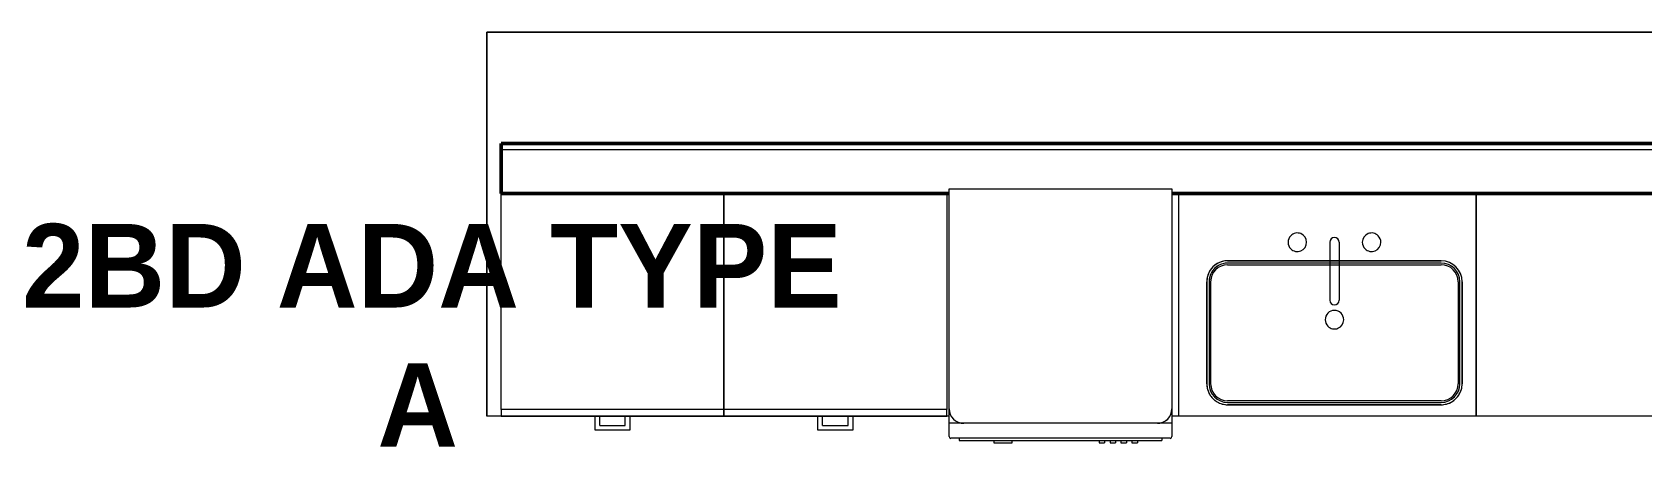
# Model space of a CAD drawing. Header units: inches. Extents: x -4235 to -464, y 9706 to 12338.
# Drawn here: x -2348.4 to -2175.1, y 11915.7 to 11960.4 of the extents above; entities that cross this region are included whole.
import ezdxf

# ---------------------------------------------------------------- set-up
doc = ezdxf.new("R2010")
doc.units = ezdxf.units.IN
doc.header["$MEASUREMENT"] = 0
for name, color, linetype, lineweight in [('0-1', 7, 'Continuous', 5), ('0-2', 10, 'Continuous', 9), ('A-AREA-IDEN', 2, 'Continuous', 9), ('A-WALL-1', 7, 'Continuous', 50), ('A-WALL-2', 250, 'Continuous', 13), ('A-WALL-3', 10, 'Continuous', 9), ('A-WALL-5', 113, 'Continuous', 9), ('P-SANR-FIXT-1', 10, 'Continuous', 9), ('P-SANR-FIXT-2', 254, 'Continuous', 9), ('Q-CASE-2', 10, 'Continuous', 9), ('Q-SPCQ-1', 10, 'Continuous', 9)]:
    doc.layers.add(name, color=color, linetype=linetype, lineweight=lineweight)
doc.styles.add('Century Gothic_B', font='GOTHICB.TTF', dxfattribs={"height": 9})

# ---------------------------------------------------------------- blocks, each defined once
blk = doc.blocks.new('Sink Kitchen-Single - 30_ x 21_-V12-BACKGROUND - RCP - 1ST FLOOR')
at = {"layer": 'P-SANR-FIXT-1'}
for p, q in [((0.12, 6.09), (-10.88, 6.09)), ((0.12, 6.34), (0.12, 6.09)), ((1.12, 6.34), (1.12, 6.09)), ((12.12, 6.09), (1.12, 6.09)), ((-12.88, 4.09), (-12.88, -6.91)), ((14.12, -6.91), (14.12, 4.09)), ((-10.88, -8.91), (12.12, -8.91))]:
    blk.add_line(p, q, dxfattribs=at)
at = {"layer": 'P-SANR-FIXT-2'}
for p, q in [((0.12, 8.34), (0.12, 6.34)), ((1.12, 8.34), (1.12, 6.34)), ((0.12, 6.09), (0.12, 2.09)), ((1.12, 6.09), (1.12, 2.09))]:
    blk.add_line(p, q, dxfattribs=at)
for centre, radius, start, end in [((-3.38, 8.34), 1, 135, 180), ((-3.38, 8.34), 1, 360, 135), ((0.62, 8.34), 0.5, 360, 180), ((4.62, 8.34), 1, 45, 180), ((4.62, 8.34), 1, 360, 45), ((-3.38, 8.34), 1, 180, 225), ((-3.38, 8.34), 1, 225, 0), ((4.62, 8.34), 1, 180, 225), ((4.62, 8.34), 1, 225, 0), ((-10.88, 4.09), 2, 90, 150), ((12.12, 4.09), 2, 360, 90), ((-10.88, 4.09), 2, 150, 180), ((0.62, 2.09), 0.5, 180, 0), ((0.62, 0), 1, 90, 180), ((0.62, 0), 1, 360, 90), ((0.62, 0), 1, 180, 225), ((0.62, 0), 1, 225, 0), ((-10.88, -6.91), 2, 180, 270), ((12.12, -6.91), 2, 270, 0)]:
    blk.add_arc(centre, radius, start, end, dxfattribs=at)
blk = doc.blocks.new('DishwasherADA_15404 - 32_ counter-2812280-BACKGROUND - RCP - 1ST FLOOR')
at = {"layer": 'Q-SPCQ-1'}
for p, q in [((0, 24), (23.68, 24)), ((0, 0), (0, 24)), ((23.68, 24), (25.25, 24)), ((25.25, 24), (26.68, 24)), ((25.25, 24), (25.25, 22.43)), ((26.87, 23.8), (26.87, 0.2)), ((26.87, 22.91), (27.12, 22.91)), ((27.12, 21.39), (27.12, 22.91)), ((25.25, 22.43), (25.25, 1.57)), ((27.12, 20.19), (27.12, 21.39)), ((27.12, 20.28), (27.37, 20.28)), ((27.12, 3.81), (27.12, 20.19)), ((27.12, 19.69), (27.37, 19.69)), ((27.12, 19.1), (27.37, 19.1)), ((27.37, 19.69), (27.37, 20.28)), ((27.37, 18.51), (27.37, 19.1)), ((27.12, 18.51), (27.37, 18.51)), ((27.12, 17.92), (27.37, 17.92)), ((27.37, 17.33), (27.37, 17.92)), ((27.12, 17.33), (27.37, 17.33)), ((27.12, 16.74), (27.37, 16.74)), ((27.12, 16.15), (27.37, 16.15)), ((27.37, 16.15), (27.37, 16.74)), ((27.37, 6.79), (27.12, 6.79)), ((27.37, 5.81), (27.37, 6.79)), ((27.37, 4.82), (27.37, 5.81)), ((27.12, 4.82), (27.37, 4.82)), ((27.12, 2.61), (27.12, 3.81)), ((27.12, 1.09), (27.12, 2.61)), ((23.68, 0), (0, 0)), ((25.25, 1.57), (25.25, 0)), ((26.87, 1.09), (27.12, 1.09)), ((25.25, 0), (23.68, 0)), ((26.68, 0), (25.25, 0))]:
    blk.add_line(p, q, dxfattribs=at)
for centre, radius, start, end in [((23.68, 22.43), 1.57, 360, 90), ((23.68, 22.43), 1.57, 32.077, 42.3359), ((23.68, 22.43), 1.57, 17.8182, 27.5266), ((23.68, 22.43), 1.57, 360, 13.1963), ((26.68, 23.8), 0.197, 360, 90), ((23.68, 1.57), 1.57, 270, 360), ((23.68, 1.57), 1.57, 317.6641, 327.923), ((23.68, 1.57), 1.57, 332.4734, 342.1818), ((23.68, 1.57), 1.57, 346.8037, 360), ((26.68, 0.2), 0.197, 270, 360), ((26.68, 0.2), 0.197, 270, 345)]:
    blk.add_arc(centre, radius, start, end, dxfattribs=at)
blk = doc.blocks.new('Vanity Cabinet-Double Door-ADA - 33_ ADA-2763631-BACKGROUND - RCP - 1ST FLOOR')
at = {"layer": 'Q-CASE-2'}
for p, q in [((-15.26, -24), (-15.26, 0)), ((-15.26, 0), (16.74, 0)), ((16.74, 0), (16.74, -24)), ((16.74, -24), (-15.26, -24))]:
    blk.add_line(p, q, dxfattribs=at)
blk = doc.blocks.new('Base Cabinet 3 Drawer 230 - Base Cabinet 3 Drawer 230 24_ ADA-2554967-BACKGROUND - RCP - 1ST FLOOR')
at = {"layer": 'Q-CASE-2'}
for p, q in [((-11.26, -23.25), (-11.26, 0)), ((-11.26, 0), (12.74, 0)), ((12.74, 0), (12.74, -23.25)), ((-11.26, -23.25), (-11.26, -24)), ((12.74, -23.25), (-11.26, -23.25)), ((-11.26, -24), (12.74, -24)), ((-0.64, -24), (-1.14, -24)), ((-1.14, -25.5), (-1.14, -24)), ((-0.64, -25), (-0.64, -24)), ((2.11, -25), (2.11, -24)), ((2.11, -24), (2.61, -24)), ((2.61, -24), (2.61, -25.5)), ((12.74, -24), (12.74, -23.25)), ((2.61, -25.5), (-1.14, -25.5)), ((-0.64, -25), (2.11, -25))]:
    blk.add_line(p, q, dxfattribs=at)
blk = doc.blocks.new('CTR - 1st Phase - Unit Layouts_rvt-1-BACKGROUND - RCP - 1ST FLOOR')
at = {"layer": 'A-WALL-1'}
for p, q in [((-2297.95, 11942.98), (-2297.95, 11948.35)), ((-2297.95, 11948.35), (-2142.95, 11948.35)), ((-2249.7, 11942.98), (-2297.95, 11942.98)), ((-2142.95, 11942.98), (-2225.7, 11942.98))]:
    blk.add_line(p, q, dxfattribs=at)
at = {"layer": 'A-WALL-2'}
blk.add_line((-2297.95, 11947.73), (-2142.95, 11947.73), dxfattribs=at)
at = {"layer": 'A-WALL-3'}
for p, q in [((-2297.95, 11948.35), (-2297.95, 11942.98)), ((-2297.95, 11948.35), (-2142.95, 11948.35)), ((-2249.7, 11942.98), (-2297.95, 11942.98)), ((-2142.95, 11942.98), (-2225.7, 11942.98))]:
    blk.add_line(p, q, dxfattribs=at)
at = {"layer": 'A-WALL-5'}
for p, q in [((-2299.47, 11918.98), (-2299.47, 11960.35)), ((-2299.47, 11960.35), (-2141.45, 11960.35)), ((-2141.45, 11960.35), (-2299.47, 11960.35)), ((-2299.47, 11960.35), (-2299.47, 11918.98)), ((-2219.7, 11935.73), (-2196.7, 11935.73)), ((-2196.7, 11935.73), (-2219.7, 11935.73)), ((-2196.7, 11935.48), (-2219.7, 11935.48)), ((-2219.7, 11935.3), (-2196.7, 11935.3)), ((-2221.95, 11922.48), (-2221.95, 11933.48)), ((-2221.95, 11933.48), (-2221.95, 11922.48)), ((-2221.7, 11933.48), (-2221.7, 11922.48)), ((-2221.52, 11922.48), (-2221.52, 11933.48)), ((-2194.87, 11933.48), (-2194.87, 11922.48)), ((-2194.7, 11922.48), (-2194.7, 11933.48)), ((-2194.45, 11933.48), (-2194.45, 11922.48)), ((-2194.45, 11922.48), (-2194.45, 11933.48)), ((-2196.7, 11920.65), (-2219.7, 11920.65)), ((-2219.7, 11920.48), (-2196.7, 11920.48)), ((-2196.7, 11920.23), (-2219.7, 11920.23)), ((-2219.7, 11920.23), (-2196.7, 11920.23)), ((-2287.82, 11918.98), (-2299.47, 11918.98)), ((-2287.82, 11918.98), (-2299.47, 11918.98)), ((-2287.32, 11918.98), (-2287.82, 11918.98)), ((-2284.57, 11918.98), (-2287.32, 11918.98)), ((-2284.57, 11918.98), (-2287.32, 11918.98)), ((-2284.07, 11918.98), (-2284.57, 11918.98)), ((-2263.82, 11918.98), (-2284.07, 11918.98)), ((-2263.82, 11918.98), (-2284.07, 11918.98)), ((-2263.32, 11918.98), (-2263.82, 11918.98)), ((-2260.57, 11918.98), (-2263.32, 11918.98)), ((-2260.57, 11918.98), (-2263.32, 11918.98)), ((-2260.07, 11918.98), (-2260.57, 11918.98)), ((-2249.7, 11918.98), (-2260.07, 11918.98)), ((-2249.7, 11918.98), (-2260.07, 11918.98)), ((-2153.82, 11918.98), (-2225.7, 11918.98)), ((-2223.2, 11918.98), (-2225.7, 11918.98)), ((-2193.2, 11918.98), (-2223.2, 11918.98)), ((-2153.82, 11918.98), (-2193.2, 11918.98))]:
    blk.add_line(p, q, dxfattribs=at)
for centre, radius, start, end in [((-2219.7, 11933.48), 2.25, 90, 180), ((-2219.7, 11933.48), 2, 90, 180), ((-2219.7, 11933.48), 2.25, 90, 150), ((-2219.7, 11933.48), 1.83, 90, 180), ((-2196.7, 11933.48), 2.25, 360, 90), ((-2196.7, 11933.48), 2.25, 360, 90), ((-2196.7, 11933.48), 2, 360, 90), ((-2196.7, 11933.48), 1.83, 360, 90), ((-2219.7, 11933.48), 2.25, 165, 180), ((-2219.7, 11933.48), 2.25, 150, 165), ((-2219.7, 11922.48), 2.25, 180, 270), ((-2219.7, 11922.48), 2.25, 180, 195), ((-2219.7, 11922.48), 2.25, 195, 210), ((-2219.7, 11922.48), 2, 180, 270), ((-2219.7, 11922.48), 2.25, 210, 225), ((-2219.7, 11922.48), 1.83, 180, 270), ((-2196.7, 11922.48), 2, 270, 360), ((-2196.7, 11922.48), 1.83, 270, 360), ((-2196.7, 11922.48), 2.25, 270, 360), ((-2196.7, 11922.48), 2.25, 315, 330), ((-2196.7, 11922.48), 2.25, 330, 345), ((-2196.7, 11922.48), 2.25, 345, 360), ((-2219.7, 11922.48), 2.25, 225, 240), ((-2219.7, 11922.48), 2.25, 240, 255), ((-2219.7, 11922.48), 2.25, 255, 270), ((-2196.7, 11922.48), 2.25, 270, 285), ((-2196.7, 11922.48), 2.25, 285, 300), ((-2196.7, 11922.48), 2.25, 300, 315)]:
    blk.add_arc(centre, radius, start, end, dxfattribs=at)
at = {"layer": '0-2'}
for name, p in [('Base Cabinet 3 Drawer 230 - Base Cabinet 3 Drawer 230 24_ ADA-2554967-BACKGROUND - RCP - 1ST FLOOR', (-2286.69, 11942.98)), ('Base Cabinet 3 Drawer 230 - Base Cabinet 3 Drawer 230 24_ ADA-2554967-BACKGROUND - RCP - 1ST FLOOR', (-2262.69, 11942.98)), ('Vanity Cabinet-Double Door-ADA - 33_ ADA-2763631-BACKGROUND - RCP - 1ST FLOOR', (-2209.69, 11942.98)), ('Vanity Cabinet-Double Door-ADA - 33_ ADA-2763631-BACKGROUND - RCP - 1ST FLOOR', (-2177.69, 11942.98)), ('Sink Kitchen-Single - 30_ x 21_-V12-BACKGROUND - RCP - 1ST FLOOR', (-2208.82, 11929.39))]:
    blk.add_blockref(name, p, dxfattribs=at)
at = {"layer": '0-2', "rotation": 269.9999999999158}
blk.add_blockref('DishwasherADA_15404 - 32_ counter-2812280-BACKGROUND - RCP - 1ST FLOOR', (-2249.7, 11943.48), dxfattribs=at)

msp = doc.modelspace()

# ---------------------------------------------------------------- block references
at = {"layer": '0-1'}
msp.add_blockref('CTR - 1st Phase - Unit Layouts_rvt-1-BACKGROUND - RCP - 1ST FLOOR', (0, 0), dxfattribs=at)

# ---------------------------------------------------------------- texts
at = {"layer": 'A-AREA-IDEN', "char_height": 9, "attachment_point": 1, "style": 'Century Gothic_B'}
for s, insert, width in [('2BD ADA TYPE', (-2349.52, 11939.7), 104.232), ('\\fCentury Gothic|b1|i0|c0|p34|;A', (-2311.27, 11924.7), 11.514)]:
    msp.add_mtext(s, dxfattribs=dict(at, insert=insert, width=width))

doc.saveas('drawing.dxf')
